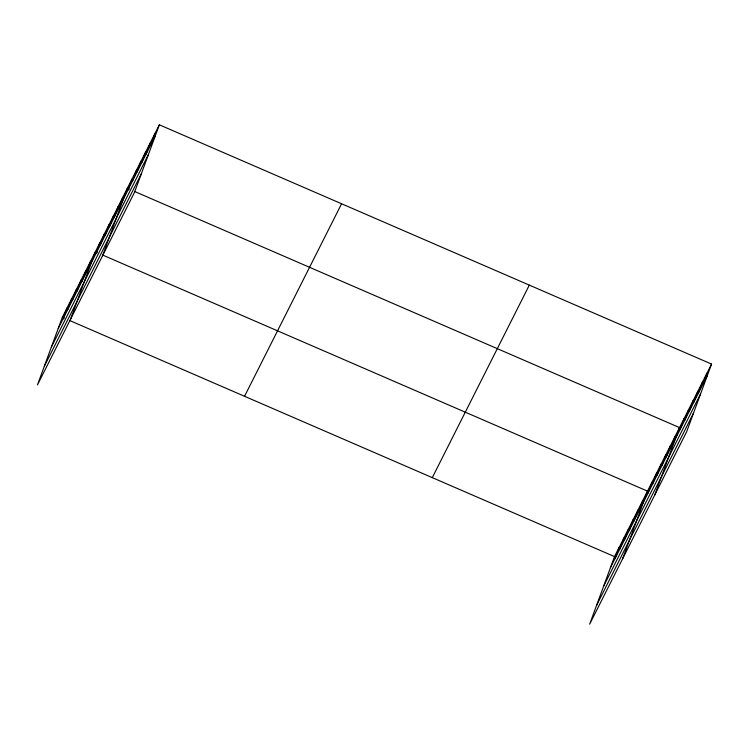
<?xml version="1.0" encoding="UTF-8"?>
<svg xmlns="http://www.w3.org/2000/svg" width="749" height="749" viewBox="0 0 749 749"><rect width="100%" height="100%" fill="white"/><g stroke="black" fill="none" stroke-linecap="round" stroke-linejoin="round"><path stroke-width="1.12" d="M159.35 124.802L62.317 317.323L37.45 384.92L134.483 192.399L159.35 124.802L711.55 364.08L686.683 431.677L589.65 624.198L614.517 556.601L711.55 364.08M62.944 319.102L67.035 307.979M67.653 309.749L71.745 298.626M72.363 300.396L76.464 289.273M77.081 291.043L81.173 279.92M81.791 281.699L85.882 270.567M86.51 272.346L90.601 261.223M70.443 319.467L95.31 251.87L97.333 252.75M95.797 253.92L99.889 242.788M100.366 244.839L104.457 233.716M104.944 235.766L109.036 224.644M109.513 226.685L113.614 215.562M114.091 217.613L118.183 206.49M118.67 208.531L122.761 197.408M102.463 255.933L127.33 188.336L129.362 189.216M127.817 190.386L131.908 179.264M132.386 181.305L136.477 170.182M136.964 172.233L141.055 161.11M141.542 163.151L145.634 152.028M146.111 154.079L150.203 142.956M150.689 145.006L154.781 133.884M615.135 558.37L619.226 547.247M619.854 549.017L623.945 537.894M624.563 539.673L628.654 528.551M629.272 530.32L633.373 519.197M633.991 520.967L638.082 509.844M638.7 511.614L642.792 500.491M622.634 558.735L647.511 491.138L102.398 254.941M647.988 493.188L652.079 482.066M652.566 484.116L656.658 472.993M657.135 475.035L661.236 463.912M661.713 465.962L665.805 454.84M666.292 456.881L670.383 445.758M670.861 447.808L674.952 436.686M654.654 495.211L679.53 427.613L134.417 191.407M680.008 429.654L684.099 418.532M684.586 420.582L688.677 409.46M689.164 411.501L693.256 400.378M693.733 402.428L697.825 391.306M698.311 393.356L702.403 382.233M702.88 384.274L706.972 373.152M58.225 328.446L155.258 135.925M51.372 347.087L148.405 154.566M44.303 366.289L141.336 173.768M244.548 396.287L341.581 203.765M432.295 477.637L529.328 285.116M610.426 567.723L707.459 375.202M603.563 586.364L700.605 393.834M596.504 605.557L693.537 413.036M62.317 317.323L64.348 318.203M69.404 320.394L614.517 556.601"/></g></svg>
